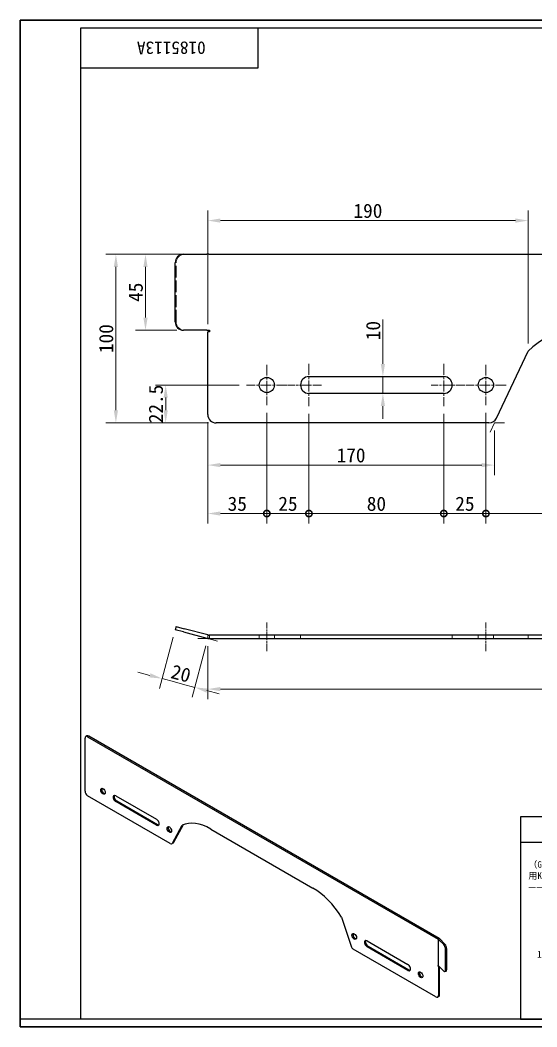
# Model space of a CAD drawing. Header units: millimetres. Extents: x 18 to 875, y 16 to 614.
# Drawn here: x 18 to 325, y 16 to 614 of the extents above; entities that cross this region are included whole.
import ezdxf
from ezdxf.enums import TextEntityAlignment as Align

# ---------------------------------------------------------------- set-up
doc = ezdxf.new("R2010")
doc.units = ezdxf.units.MM
doc.header["$LTSCALE"] = 3
doc.linetypes.add('CHAIN', pattern=[0.3543, 0.2362, -0.0295, 0.0591, -0.0295])
doc.linetypes.add('DASHED', pattern=[0.2067, 0.1654, -0.0413])
for name, color, linetype, lineweight in [('1', 7, 'Continuous', 18), ('可见 (ISO)', 7, 'Continuous', 25), ('可见窄的 (ISO)', 7, 'Continuous', 18), ('图框 (ISO)', 7, 'Continuous', 35), ('标题 (ISO)', 7, 'Continuous', 25)]:
    doc.layers.add(name, color=color, linetype=linetype, lineweight=lineweight)
for name, color, linetype, lineweight, true_color in [('中心标记 (ISO)', 1, 'CHAIN', 18, 0xff0000), ('中心线 (ISO)', 1, 'CHAIN', 18, 0xff0000), ('尺寸 (ISO)', 7, 'Continuous', 18, 0x008000), ('隐藏 (ISO)', 5, 'DASHED', 18, 0x0000ff)]:
    doc.layers.add(name, color=color, linetype=linetype, lineweight=lineweight, true_color=true_color)
doc.styles.add('文本样式164', font='SimSun.ttf')
doc.styles.add('文本样式165', font='SimSun.ttf')
doc.styles.add('文本样式74', font='SimSun.ttf')
doc.styles.add('最新国标', font='simfang.ttf')
doc.styles.add('注释文本 (ISO)', font='simfang.ttf')
doc.dimstyles.new('默认 (GB)', dxfattribs={"dimscale": 3, "dimtxt": 2.8, "dimasz": 2.5, "dimexe": 2, "dimexo": 1.5, "dimgap": 0.5, "dimtad": 1, "dimtoh": 1, "dimdsep": 46, "dimtxsty": '最新国标', "dimcen": 0.09, "dimdle": 10, "dimclrd": 256, "dimclre": 256, "dimclrt": 256, "dimaunit": 1, "dimadec": 3, "dimazin": 2, "dimtfac": 0.535714, "dimtdec": 3, "dimtmove": 0, "dimatfit": 3, "dimfxl": 0, "dimtolj": 1, "dimlwd": -1, "dimlwe": -1, "dimarcsym": 0})

# ---------------------------------------------------------------- blocks, each defined once
blk = doc.blocks.new('图框 最新国标')
at = {"layer": '图框 (ISO)'}
for p, q in [((6, 7), (6, 204.5)), ((6, 204.5), (291.5, 204.5)), ((6, 7), (6, 5.5)), ((6, 7), (6, 5.5)), ((291.5, 5.5), (6, 5.5))]:
    blk.add_line(p, q, dxfattribs=at)
at = {"layer": '图框 (ISO)', "color": 7, "linetype": 'Continuous', "lineweight": 25}
for p, q in [((18, 203), (290, 203)), ((18, 7), (18, 203)), ((18, 203), (290, 203)), ((53, 203), (53, 195)), ((53, 195), (18, 195)), ((290, 7), (6, 7)), ((290, 7), (18, 7))]:
    blk.add_line(p, q, dxfattribs=at)
at = {"layer": '图框 (ISO)', "style": '文本样式74'}
blk.add_attdef('零件代号_001', (42.7, 200.25), '', height=2.5, rotation=180, dxfattribs=at)
blk = doc.blocks.new('标题栏 最新国标')
at = {"layer": '标题 (ISO)'}
for p, q in [((381.98, -183.84), (196.98, -183.84)), ((196.98, -183.84), (196.98, -223.84)), ((254.48, -183.84), (254.48, -188.84)), ((269.48, -183.84), (269.48, -188.84)), ((281.48, -188.09), (281.48, -184.59)), ((281.48, -184.59), (286.48, -185.34)), ((289.48, -183.84), (289.48, -188.84)), ((381.98, -223.84), (381.98, -183.84)), ((383.48, -183.84), (383.48, -225.34)), ((286.48, -185.34), (286.48, -187.34)), ((196.98, -188.84), (381.98, -188.84)), ((232.98, -188.84), (232.98, -223.84)), ((286.48, -187.34), (281.48, -188.09)), ((321.98, -188.84), (321.98, -223.84)), ((321.98, -193.84), (381.98, -193.84)), ((321.98, -198.84), (381.98, -198.84)), ((351.98, -198.84), (351.98, -208.84)), ((321.98, -203.84), (232.98, -203.84)), ((321.98, -203.84), (381.98, -203.84)), ((321.98, -208.84), (381.98, -208.84)), ((321.98, -218.84), (381.98, -218.84)), ((196.98, -223.84), (381.98, -223.84)), ((383.48, -225.34), (196.98, -225.34))]:
    blk.add_line(p, q, dxfattribs=at)
at = {"layer": '标题 (ISO)', "linetype": 'CHAIN', "ltscale": 5.000333}
blk.add_line((274.98, -184.09), (274.98, -188.59), dxfattribs=at)
at = {"layer": '标题 (ISO)', "linetype": 'CHAIN', "ltscale": 15.834605}
blk.add_line((272.73, -186.34), (286.98, -186.34), dxfattribs=at)
at = {"layer": '标题 (ISO)'}
for radius in [1.75, 1]:
    blk.add_circle((274.98, -186.34), radius, dxfattribs=at)
at = {"layer": '1', "style": '文本样式164'}
for s, p in [('材 料', (299.48, -186.34)), ('UNIT: mm', (261.98, -186.34)), ('设 计', (327.98, -191.34)), ('制 图', (327.98, -196.34)), ('比 例', (327.98, -201.34)), ('重 量', (357.98, -201.34)), ('共 1  张', (336.98, -206.34)), ('第 1  张', (366.98, -206.34))]:
    blk.add_text(s, height=2, dxfattribs=at).set_placement(p, align=Align.MIDDLE_CENTER)
at = {"layer": '标题 (ISO)', "style": '注释文本 (ISO)'}
for s, insert, char_height, attachment_point, line_spacing_factor in [('\\fSimSun|b0|i0;{\\H1.3000;      未注公差角度及线性公差使用m\\P}\\fSimSun|b0|i0;{\\H1.3000;（GB/T1804-2000），未注形位公差使\\P}\\fSimSun|b0|i0;{\\H1.3000;用K级（GB/T 1184-1996）。\\P}\\fSimSun|b0|i0;{\\H1.3000;—————————————————\\P}\\fSimSun|b0|i0;{\\H1.3000;             6以下    ±0.05 mm\\P}\\fSimSun|b0|i0;{\\H1.3000;     6 ～   30以下    ±0.10 mm\\P}\\fSimSun|b0|i0;{\\H1.3000;    30 ～  120以下    ±0.15 mm\\P}\\fSimSun|b0|i0;{\\H1.3000;   120 ～  400以下    ±0.20 mm\\P}\\fSimSun|b0|i0;{\\H1.3000;   400 ～ 1000以下    ±0.30 mm\\P}\\fSimSun|b0|i0;{\\H1.3000;  1000 ～ 2000以下    ±0.50 mm\\P}\\fSimSun|b0|i0;{\\H1.3000;          2000以上    ±0.80 mm\\P}\\fSimSun|b0|i0;{\\H1.3000;\\P}\\fSimSun|b0|i0;{\\H1.3000;           300以下    ±30′\\P}\\fSimSun|b0|i0;{\\H1.3000;   300 ～ 1000以下    ±15′\\P}\\fSimSun|b0|i0;{\\H1.3000;          1000以上    ±5′}', (198.48, -206.63), 1.3, 4, 1.023913), ('{\\fMicrosoft YaHei|b0|i0|c134|p34;\\H1.75x;蓝探科工业自动化（江苏）有限公司\\P\\fArial|b0|i0|c0|p34;\\H0.71429x;Lantech Industrial Automation (Jiangsu) Co., Ltd\\fFangSong|b0|i0|c134|p49;.\\H1.15195x; }', (277.48, -213.84), 2, 5, 0.978695)]:
    blk.add_mtext(s, dxfattribs=dict(at, insert=insert, char_height=char_height, attachment_point=attachment_point, line_spacing_factor=line_spacing_factor))
at = {"layer": '标题 (ISO)', "attachment_point": 5, "style": '注释文本 (ISO)'}
for s, insert, char_height in [('\\fFangSong|b0|i0;零件号', (327.98, -211.84), 2), ('\\fSimSun|b0|i0;{\\H1.6000;未经蓝探科事先书面同意，严禁复制或发布此文件。}', (351.98, -221.34), 1.6)]:
    blk.add_mtext(s, dxfattribs=dict(at, insert=insert, char_height=char_height))
at = {"layer": '标题 (ISO)'}
for tag, p, height, style in [('材料_001', (320.09, -187.33), 2, '注释文本 (ISO)'), ('设计人_001', (353.65, -192.33), 2, '注释文本 (ISO)'), ('库存编号_001', (267.48, -198.12), 3.5, '文本样式165'), ('设计人_001', (353.65, -197.33), 2, '注释文本 (ISO)'), ('视图比例_001', (339.26, -202.33), 2, '注释文本 (ISO)'), ('质量\\P3;_001', (371.53, -202.3), 2, '注释文本 (ISO)'), ('零件代号_001', (347.9, -215.59), 3.5, '文本样式165')]:
    blk.add_attdef(tag, p, '', height=height, dxfattribs=dict(at, style=style))
blk = doc.blocks.new('*D6')
at = {"layer": 'Defpoints', "color": 0, "transparency": 16777216}
for p in [(152.37, 397.13), (104.37, 374.63), (134.37, 374.63)]:
    blk.add_point(p, dxfattribs=at)
at = {"layer": '尺寸 (ISO)', "color": 116, "true_color": 0x00803f, "transparency": 16777216}
for p, q in [((147.87, 397.13), (98.37, 397.13)), ((104.37, 389.63), (104.37, 382.13)), ((129.87, 374.63), (98.37, 374.63))]:
    blk.add_line(p, q, dxfattribs=at)
for points in [[(103.12, 389.63), (105.62, 389.63), (104.37, 397.13)], [(103.12, 382.13), (105.62, 382.13), (104.37, 374.63)]]:
    blk.add_solid(points, dxfattribs=at)
at = {"layer": '尺寸 (ISO)', "transparency": 16777216, "insert": (98.6, 385.88), "char_height": 8.4, "attachment_point": 5, "rotation": 90, "style": '最新国标'}
blk.add_mtext('\\A1;22.5', dxfattribs=at)
blk = doc.blocks.new('*D7')
at = {"layer": 'Defpoints', "color": 0, "transparency": 16777216}
for p in [(115.4, 474.63), (92.39, 429.63), (115.4, 429.63)]:
    blk.add_point(p, dxfattribs=at)
at = {"layer": '尺寸 (ISO)', "color": 116, "true_color": 0x00803f, "transparency": 16777216}
for p, q in [((110.9, 474.63), (86.39, 474.63)), ((92.39, 467.13), (92.39, 437.13)), ((110.9, 429.63), (86.39, 429.63))]:
    blk.add_line(p, q, dxfattribs=at)
for points in [[(91.14, 467.13), (93.64, 467.13), (92.39, 474.63)], [(91.14, 437.13), (93.64, 437.13), (92.39, 429.63)]]:
    blk.add_solid(points, dxfattribs=at)
at = {"layer": '尺寸 (ISO)', "transparency": 16777216, "insert": (86.64, 452.13), "char_height": 8.4, "attachment_point": 5, "rotation": 90, "style": '最新国标'}
blk.add_mtext('\\A1;45', dxfattribs=at)
blk = doc.blocks.new('*D8')
at = {"layer": 'Defpoints', "color": 0, "transparency": 16777216}
for p in [(129.9, 474.63), (74.83, 374.63), (134.37, 374.63)]:
    blk.add_point(p, dxfattribs=at)
at = {"layer": '尺寸 (ISO)', "color": 116, "true_color": 0x00803f, "transparency": 16777216}
for p, q in [((125.4, 474.63), (68.83, 474.63)), ((74.83, 467.13), (74.83, 382.13)), ((129.87, 374.63), (68.83, 374.63))]:
    blk.add_line(p, q, dxfattribs=at)
for points in [[(73.58, 467.13), (76.08, 467.13), (74.83, 474.63)], [(73.58, 382.13), (76.08, 382.13), (74.83, 374.63)]]:
    blk.add_solid(points, dxfattribs=at)
at = {"layer": '尺寸 (ISO)', "transparency": 16777216, "insert": (69.09, 424.63), "char_height": 8.4, "attachment_point": 5, "rotation": 90, "style": '最新国标'}
blk.add_mtext('\\A1;100', dxfattribs=at)
blk = doc.blocks.new('*D9')
at = {"layer": 'Defpoints', "color": 0, "transparency": 16777216}
for p in [(129.37, 494.63), (129.37, 428.63), (319.37, 417.24)]:
    blk.add_point(p, dxfattribs=at)
at = {"layer": '尺寸 (ISO)', "color": 116, "true_color": 0x00803f, "transparency": 16777216}
for p, q in [((129.37, 433.13), (129.37, 500.63)), ((319.37, 421.74), (319.37, 500.63)), ((311.87, 494.63), (136.87, 494.63))]:
    blk.add_line(p, q, dxfattribs=at)
for points in [[(136.87, 495.88), (136.87, 493.38), (129.37, 494.63)], [(311.87, 495.88), (311.87, 493.38), (319.37, 494.63)]]:
    blk.add_solid(points, dxfattribs=at)
at = {"layer": '尺寸 (ISO)', "transparency": 16777216, "insert": (224.37, 500.38), "char_height": 8.4, "attachment_point": 5, "style": '最新国标'}
blk.add_mtext('\\A1;190', dxfattribs=at)
blk = doc.blocks.new('*D14')
at = {"layer": 'Defpoints', "color": 0, "transparency": 16777216}
for p in [(129.37, 379.63), (299.37, 374.63), (129.37, 349.63)]:
    blk.add_point(p, dxfattribs=at)
at = {"layer": '尺寸 (ISO)', "color": 116, "true_color": 0x00803f, "transparency": 16777216}
for p, q in [((129.37, 375.13), (129.37, 343.63)), ((299.37, 370.13), (299.37, 343.63)), ((291.87, 349.63), (136.87, 349.63))]:
    blk.add_line(p, q, dxfattribs=at)
for points in [[(136.87, 350.88), (136.87, 348.38), (129.37, 349.63)], [(291.87, 350.88), (291.87, 348.38), (299.37, 349.63)]]:
    blk.add_solid(points, dxfattribs=at)
at = {"layer": '尺寸 (ISO)', "transparency": 16777216, "insert": (214.37, 355.38), "char_height": 8.4, "attachment_point": 5, "style": '最新国标'}
blk.add_mtext('\\A1;170', dxfattribs=at)
blk = doc.blocks.new('_DotSmall')
at = {"color": 0, "linetype": 'ByBlock', "const_width": 0.5}
blk.add_lwpolyline([(-0.0625, 0, 1), (0.0625, 0, 1)], format="xyb", close=True, dxfattribs=at)
blk = doc.blocks.new('*D16')
at = {"layer": 'Defpoints', "color": 0, "transparency": 16777216}
for p in [(164.37, 385.13), (129.37, 379.63), (164.37, 320.91)]:
    blk.add_point(p, dxfattribs=at)
at = {"layer": '尺寸 (ISO)', "color": 116, "true_color": 0x00803f, "transparency": 16777216}
for p, q in [((164.37, 380.63), (164.37, 314.91)), ((129.37, 375.13), (129.37, 314.91)), ((136.87, 320.91), (164.37, 320.91))]:
    blk.add_line(p, q, dxfattribs=at)
blk.add_solid([(136.87, 322.16), (136.87, 319.66), (129.37, 320.91)], dxfattribs=at)
at = {"layer": '尺寸 (ISO)', "color": 116, "true_color": 0x00803f, "transparency": 16777216, "xscale": 7.5, "yscale": 7.5, "zscale": 7.5}
blk.add_blockref('_DotSmall', (164.37, 320.91), dxfattribs=at)
at = {"layer": '尺寸 (ISO)', "transparency": 16777216, "insert": (146.84, 326.65), "char_height": 8.4, "attachment_point": 5, "style": '最新国标'}
blk.add_mtext('\\A1;35', dxfattribs=at)
blk = doc.blocks.new('*D18')
at = {"layer": 'Defpoints', "color": 0, "transparency": 16777216}
for p in [(164.37, 385.13), (189.37, 384.63), (189.37, 320.91)]:
    blk.add_point(p, dxfattribs=at)
at = {"layer": '尺寸 (ISO)', "color": 116, "true_color": 0x00803f, "transparency": 16777216}
for p, q in [((164.37, 380.63), (164.37, 314.91)), ((189.37, 380.13), (189.37, 314.91)), ((164.37, 320.91), (189.37, 320.91))]:
    blk.add_line(p, q, dxfattribs=at)
at = {"layer": '尺寸 (ISO)', "color": 116, "true_color": 0x00803f, "transparency": 16777216, "xscale": 7.5, "yscale": 7.5, "zscale": 7.5, "rotation": 180}
blk.add_blockref('_DotSmall', (164.37, 320.91), dxfattribs=at)
at = {"layer": '尺寸 (ISO)', "color": 116, "true_color": 0x00803f, "transparency": 16777216, "xscale": 7.5, "yscale": 7.5, "zscale": 7.5}
blk.add_blockref('_DotSmall', (189.37, 320.91), dxfattribs=at)
at = {"layer": '尺寸 (ISO)', "transparency": 16777216, "insert": (176.9, 326.65), "char_height": 8.4, "attachment_point": 5, "style": '最新国标'}
blk.add_mtext('\\A1;25', dxfattribs=at)
blk = doc.blocks.new('*D19')
at = {"layer": 'Defpoints', "color": 0, "transparency": 16777216}
for p in [(189.37, 384.63), (269.37, 384.63), (269.37, 320.91)]:
    blk.add_point(p, dxfattribs=at)
at = {"layer": '尺寸 (ISO)', "color": 116, "true_color": 0x00803f, "transparency": 16777216}
for p, q in [((189.37, 380.13), (189.37, 314.91)), ((269.37, 380.13), (269.37, 314.91)), ((189.37, 320.91), (269.37, 320.91))]:
    blk.add_line(p, q, dxfattribs=at)
at = {"layer": '尺寸 (ISO)', "color": 116, "true_color": 0x00803f, "transparency": 16777216, "xscale": 7.5, "yscale": 7.5, "zscale": 7.5, "rotation": 180}
blk.add_blockref('_DotSmall', (189.37, 320.91), dxfattribs=at)
at = {"layer": '尺寸 (ISO)', "color": 116, "true_color": 0x00803f, "transparency": 16777216, "xscale": 7.5, "yscale": 7.5, "zscale": 7.5}
blk.add_blockref('_DotSmall', (269.37, 320.91), dxfattribs=at)
at = {"layer": '尺寸 (ISO)', "transparency": 16777216, "insert": (229.4, 326.65), "char_height": 8.4, "attachment_point": 5, "style": '最新国标'}
blk.add_mtext('\\A1;80', dxfattribs=at)
blk = doc.blocks.new('*D20')
at = {"layer": 'Defpoints', "color": 0, "transparency": 16777216}
for p in [(269.37, 384.63), (294.37, 385.13), (294.37, 320.91)]:
    blk.add_point(p, dxfattribs=at)
at = {"layer": '尺寸 (ISO)', "color": 116, "true_color": 0x00803f, "transparency": 16777216}
for p, q in [((269.37, 380.13), (269.37, 314.91)), ((294.37, 380.63), (294.37, 314.91)), ((269.37, 320.91), (294.37, 320.91))]:
    blk.add_line(p, q, dxfattribs=at)
at = {"layer": '尺寸 (ISO)', "color": 116, "true_color": 0x00803f, "transparency": 16777216, "xscale": 7.5, "yscale": 7.5, "zscale": 7.5, "rotation": 180}
blk.add_blockref('_DotSmall', (269.37, 320.91), dxfattribs=at)
at = {"layer": '尺寸 (ISO)', "color": 116, "true_color": 0x00803f, "transparency": 16777216, "xscale": 7.5, "yscale": 7.5, "zscale": 7.5}
blk.add_blockref('_DotSmall', (294.37, 320.91), dxfattribs=at)
at = {"layer": '尺寸 (ISO)', "transparency": 16777216, "insert": (281.9, 326.65), "char_height": 8.4, "attachment_point": 5, "style": '最新国标'}
blk.add_mtext('\\A1;25', dxfattribs=at)
blk = doc.blocks.new('*D21')
at = {"layer": 'Defpoints', "color": 0, "transparency": 16777216}
for p in [(294.37, 385.13), (656.37, 385.13), (656.37, 320.91)]:
    blk.add_point(p, dxfattribs=at)
at = {"layer": '尺寸 (ISO)', "color": 116, "true_color": 0x00803f, "transparency": 16777216}
for p, q in [((294.37, 380.63), (294.37, 314.91)), ((656.37, 380.63), (656.37, 314.91)), ((294.37, 320.91), (656.37, 320.91))]:
    blk.add_line(p, q, dxfattribs=at)
at = {"layer": '尺寸 (ISO)', "color": 116, "true_color": 0x00803f, "transparency": 16777216, "xscale": 7.5, "yscale": 7.5, "zscale": 7.5, "rotation": 180}
blk.add_blockref('_DotSmall', (294.37, 320.91), dxfattribs=at)
at = {"layer": '尺寸 (ISO)', "color": 116, "true_color": 0x00803f, "transparency": 16777216, "xscale": 7.5, "yscale": 7.5, "zscale": 7.5}
blk.add_blockref('_DotSmall', (656.37, 320.91), dxfattribs=at)
at = {"layer": '尺寸 (ISO)', "transparency": 16777216, "insert": (475.4, 326.65), "char_height": 8.4, "attachment_point": 5, "style": '最新国标'}
blk.add_mtext('\\A1;362', dxfattribs=at)
blk = doc.blocks.new('*D25')
at = {"layer": 'Defpoints', "color": 0, "transparency": 16777216}
for p in [(233.24, 402.13), (229.37, 392.13), (233.24, 392.13)]:
    blk.add_point(p, dxfattribs=at)
at = {"layer": '尺寸 (ISO)', "color": 116, "true_color": 0x00803f, "transparency": 16777216}
for p, q in [((233.24, 409.63), (233.24, 436.03)), ((233.24, 392.13), (233.24, 402.13)), ((233.24, 384.63), (233.24, 377.13))]:
    blk.add_line(p, q, dxfattribs=at)
for points in [[(231.99, 409.63), (234.49, 409.63), (233.24, 402.13)], [(231.99, 384.63), (234.49, 384.63), (233.24, 392.13)]]:
    blk.add_solid(points, dxfattribs=at)
at = {"layer": '尺寸 (ISO)', "transparency": 16777216, "insert": (227.5, 429.4), "char_height": 8.4, "attachment_point": 5, "rotation": 90, "style": '最新国标'}
blk.add_mtext('\\A1;10', dxfattribs=at)
blk = doc.blocks.new('*D27')
at = {"layer": 'Defpoints', "color": 0, "transparency": 16777216}
for p in [(110.05, 251.99), (129.37, 246.81), (102.29, 223.01)]:
    blk.add_point(p, dxfattribs=at)
at = {"layer": '尺寸 (ISO)', "color": 116, "true_color": 0x00803f, "transparency": 16777216}
for p, q in [((108.89, 247.64), (100.73, 217.22)), ((128.2, 242.47), (120.05, 212.04)), ((95.04, 224.95), (87.8, 226.89)), ((102.29, 223.01), (109.53, 221.07)), ((114.36, 219.78), (109.53, 221.07)), ((121.6, 217.84), (114.36, 219.78)), ((128.85, 215.89), (136.09, 213.95))]:
    blk.add_line(p, q, dxfattribs=at)
for points in [[(95.37, 226.16), (94.72, 223.75), (102.29, 223.01)], [(129.17, 217.1), (128.53, 214.69), (121.6, 217.84)]]:
    blk.add_solid(points, dxfattribs=at)
at = {"layer": '尺寸 (ISO)', "transparency": 16777216, "insert": (113.43, 225.98), "char_height": 8.4, "attachment_point": 5, "rotation": 345, "style": '最新国标'}
blk.add_mtext('\\A1;20', dxfattribs=at)
blk = doc.blocks.new('*D28')
at = {"layer": 'Defpoints', "color": 0, "transparency": 16777216}
for p in [(129.37, 246.81), (821.37, 246.81), (821.37, 216.81)]:
    blk.add_point(p, dxfattribs=at)
at = {"layer": '尺寸 (ISO)', "color": 116, "true_color": 0x00803f, "transparency": 16777216}
for p, q in [((129.37, 242.31), (129.37, 210.81)), ((821.37, 242.31), (821.37, 210.81)), ((136.87, 216.81), (813.87, 216.81))]:
    blk.add_line(p, q, dxfattribs=at)
for points in [[(136.87, 218.06), (136.87, 215.56), (129.37, 216.81)], [(813.87, 218.06), (813.87, 215.56), (821.37, 216.81)]]:
    blk.add_solid(points, dxfattribs=at)
at = {"layer": '尺寸 (ISO)', "transparency": 16777216, "insert": (475.37, 222.56), "char_height": 8.4, "attachment_point": 5, "style": '最新国标'}
blk.add_mtext('\\A1;692', dxfattribs=at)

msp = doc.modelspace()

# ---------------------------------------------------------------- linework, layer by layer
at = {"layer": '中心标记 (ISO)', "ltscale": 8.88956}
for p, q in [((164.369, 409.129), (164.369, 385.129)), ((294.369, 409.129), (294.369, 385.129)), ((176.369, 397.129), (152.369, 397.129)), ((306.369, 397.129), (282.369, 397.129))]:
    msp.add_line(p, q, dxfattribs=at)
at = {"layer": '中心标记 (ISO)', "ltscale": 9.259962}
for p, q in [((189.369, 409.629), (189.369, 384.629)), ((269.369, 409.629), (269.369, 384.629))]:
    msp.add_line(p, q, dxfattribs=at)
at = {"layer": '中心标记 (ISO)', "ltscale": 7.407949}
for p, q in [((196.869, 397.129), (176.869, 397.129)), ((281.869, 397.129), (261.869, 397.129))]:
    msp.add_line(p, q, dxfattribs=at)
at = {"layer": '中心线 (ISO)', "ltscale": 6.296742}
for p, q in [((164.369, 239.313), (164.369, 256.313)), ((294.369, 239.313), (294.369, 256.313))]:
    msp.add_line(p, q, dxfattribs=at)
at = {"layer": '可见 (ISO)'}
for p, q in [((114.88, 474.629), (128.861, 474.629)), ((129.896, 474.629), (128.861, 474.629)), ((129.896, 474.629), (816.369, 474.629)), ((110.051, 434.629), (110.051, 469.629)), ((128.861, 429.629), (114.88, 429.629)), ((128.861, 429.629), (129.896, 429.629)), ((129.369, 379.629), (129.369, 428.629)), ((130.369, 428.629), (129.369, 428.629)), ((129.896, 429.629), (130.369, 429.629)), ((130.369, 429.629), (130.369, 428.629)), ((300.719, 377.504), (319.369, 417.239)), ((189.369, 402.129), (269.369, 402.129)), ((269.369, 392.129), (189.369, 392.129)), ((296.193, 374.629), (134.369, 374.629)), ((110.568, 253.921), (110.051, 251.989)), ((114.88, 250.695), (110.051, 251.989)), ((110.568, 253.921), (115.398, 252.627)), ((129.378, 248.881), (115.398, 252.627)), ((114.88, 250.695), (128.861, 246.949)), ((129.369, 246.813), (129.369, 246.848)), ((129.896, 246.813), (129.369, 246.813)), ((816.369, 248.813), (129.896, 248.813)), ((129.896, 246.813), (816.369, 246.813)), ((56.549, 156.22), (56.549, 187.714)), ((57.598, 189.044), (56.992, 188.694)), ((58.064, 188.588), (266.097, 68.481)), ((266.703, 68.83), (58.67, 188.938)), ((107.104, 125.282), (58.064, 153.596)), ((74.731, 153.596), (98.975, 139.599)), ((98.975, 136.099), (74.731, 150.096)), ((75.337, 150.446), (99.581, 136.449)), ((108.475, 125.497), (114.127, 136.138)), ((114.671, 136.369), (109.081, 125.847)), ((131.098, 133.825), (191.707, 98.832)), ((108.781, 125.526), (108.175, 125.176)), ((208.678, 81.549), (214.329, 64.382)), ((223.83, 67.514), (248.074, 53.517)), ((266.233, 68.378), (269.334, 65.277)), ((270.077, 65.524), (266.975, 68.625)), ((264.741, 34.271), (215.701, 62.584)), ((248.074, 50.017), (223.83, 64.014)), ((224.436, 64.364), (248.68, 50.367)), ((270.406, 50.208), (270.406, 62.456)), ((271.148, 50.456), (271.148, 62.703)), ((265.953, 52.467), (265.953, 52.817)), ((265.953, 52.817), (266.097, 52.734)), ((266.235, 52.629), (265.953, 52.467)), ((266.256, 52.292), (265.953, 52.467)), ((266.233, 52.631), (269.334, 49.53)), ((266.457, 52.407), (266.256, 52.292)), ((266.256, 52.292), (266.256, 35.145)), ((266.862, 35.495), (266.862, 52.002)), ((270.012, 49.247), (270.754, 49.494)), ((266.419, 34.514), (265.812, 34.164))]:
    msp.add_line(p, q, dxfattribs=at)
for centre in [(164.369, 397.129), (294.369, 397.129)]:
    msp.add_circle(centre, 4.5, dxfattribs=at)
for centre, radius, start, end in [((375.369, 354.629), 84, 90, 131.810315), ((189.369, 397.129), 5, 90, 270), ((269.369, 397.129), 5, 270, 90), ((134.369, 379.629), 5, 180, 270), ((296.193, 379.629), 5, 270, 334.855839), ((129.896, 250.813), 4, 255, 270), ((129.896, 250.813), 2, 255, 270)]:
    msp.add_arc(centre, radius, start, end, dxfattribs=at)
for centre, major_axis, ratio, start_param, end_param in [((114.88, 469.629), (0, 5), 0.9659258, 0, 1.5707963), ((114.88, 434.629), (0, -5), 0.9659258, 4.712389, 6.2831853), ((58.064, 186.839), (-1.071, 1.856), 0.5773503, 5.4977871, 7.0685835), ((58.67, 187.189), (-1.071, 1.856), 0.5773503, 5.4977871, 6.2831853), ((58.064, 155.345), (-1.071, 1.856), 0.5773503, 0.7853982, 2.3561945), ((67.761, 156.57), (-0.964, 1.67), 0.5773503, 0.3196873, 2.8219054), ((74.731, 151.846), (-1.071, 1.856), 0.5773503, 5.4977871, 8.6393798), ((75.337, 152.196), (-1.071, 1.856), 0.5773503, 0.2867566, 2.3561945), ((98.975, 137.849), (1.071, -1.856), 0.5773503, 5.4977871, 8.6393798), ((131.098, 104.431), (-18, 31.177), 0.5773503, 5.4977871, 6.2275148), ((99.581, 138.199), (1.071, -1.856), 0.5773503, 5.4977871, 5.9964288), ((107.157, 133.825), (-0.964, 1.67), 0.5773503, 0.3196873, 2.8219054), ((107.104, 127.032), (1.071, -1.856), 0.5773503, 5.4977871, 6.6297351), ((107.71, 127.382), (1.071, -1.856), 0.5773503, 0, 0.3465498), ((191.707, 69.438), (18, -31.177), 0.5773503, 1.6264668, 2.3561945), ((216.86, 70.488), (-0.964, 1.67), 0.5773503, 0.3196873, 2.8219054), ((223.83, 65.764), (-1.071, 1.856), 0.5773503, 5.4977871, 8.6393798), ((224.436, 66.114), (-1.071, 1.856), 0.5773503, 0.2867566, 2.3561945), ((265.491, 68.131), (0.857, 0), 0.5773503, 0.5235988, 0.7853982), ((265.491, 68.131), (-1.714, 0), 0.5773503, 3.6651914, 3.9269908), ((215.701, 64.333), (-1.071, 1.856), 0.5773503, 1.2242466, 2.3561945), ((269.334, 63.527), (0.678, -2.033), 0.4082483, 0.8860771, 2.4568735), ((270.077, 63.774), (-0.678, 2.033), 0.4082483, 4.0276698, 5.5984661), ((248.074, 51.767), (1.071, -1.856), 0.5773503, 5.4977871, 8.6393798), ((248.68, 52.117), (1.071, -1.856), 0.5773503, 5.4977871, 5.9964288), ((256.256, 47.743), (-0.964, 1.67), 0.5773503, 0.3196873, 2.8219054), ((265.491, 52.384), (0.857, 0), 0.5773503, 0.5235988, 0.7853982), ((269.334, 51.28), (0.678, -2.033), 0.4082483, 5.5984661, 7.1692624), ((270.077, 51.527), (0.678, -2.033), 0.4082483, 0, 0.8860771), ((264.741, 36.02), (1.071, -1.856), 0.5773503, 5.4977871, 7.0685835), ((265.347, 36.37), (1.071, -1.856), 0.5773503, 0, 0.7853982)]:
    msp.add_ellipse(centre, major_axis=major_axis, ratio=ratio, start_param=start_param, end_param=end_param, dxfattribs=at)
for centre, major_axis in [((67.155, 156.22), (0.964, -1.67)), ((106.551, 133.475), (0.964, -1.67)), ((216.254, 70.138), (-0.964, 1.67)), ((255.65, 47.393), (-0.964, 1.67))]:
    msp.add_ellipse(centre, major_axis=major_axis, ratio=0.5773503, dxfattribs=at)
at = {"layer": '可见窄的 (ISO)'}
for p, q in [((58.064, 188.588), (58.67, 188.938)), ((74.731, 150.096), (75.337, 150.446)), ((98.975, 136.099), (99.581, 136.449)), ((109.081, 125.847), (108.475, 125.497)), ((266.097, 68.481), (266.703, 68.83)), ((266.097, 52.734), (266.097, 68.481)), ((266.975, 68.625), (266.233, 68.378)), ((266.233, 68.378), (266.233, 52.631)), ((223.83, 64.014), (224.436, 64.364)), ((270.077, 65.524), (269.334, 65.277)), ((270.406, 62.456), (271.148, 62.703)), ((248.074, 50.017), (248.68, 50.367)), ((271.148, 50.456), (270.406, 50.208)), ((266.862, 35.495), (266.256, 35.145))]:
    msp.add_line(p, q, dxfattribs=at)
at = {"layer": '尺寸 (ISO)'}
for p, q in [((299.369, 374.629), (296.82, 369.197)), ((299.369, 374.629), (305.369, 374.629)), ((129.369, 246.813), (123.369, 246.813)), ((129.369, 246.813), (123.369, 246.813)), ((129.369, 246.813), (135.165, 245.26)), ((129.369, 246.813), (135.165, 245.26))]:
    msp.add_line(p, q, dxfattribs=at)
at = {"layer": '隐藏 (ISO)', "ltscale": 14.110627}
msp.add_line((110.568, 434.629), (110.568, 469.629), dxfattribs=at)
at = {"layer": '隐藏 (ISO)', "ltscale": 0.334244}
msp.add_line((129.369, 248.813), (129.896, 248.813), dxfattribs=at)
at = {"layer": '隐藏 (ISO)', "ltscale": 1.247593}
msp.add_line((129.369, 246.848), (129.369, 248.813), dxfattribs=at)
at = {"layer": '隐藏 (ISO)', "ltscale": 1.269698}
for p, q in [((130.369, 246.813), (130.369, 248.813)), ((159.869, 246.813), (159.869, 248.813)), ((168.869, 246.813), (168.869, 248.813)), ((184.369, 246.813), (184.369, 248.813)), ((274.369, 246.813), (274.369, 248.813)), ((289.869, 246.813), (289.869, 248.813)), ((298.869, 246.813), (298.869, 248.813)), ((319.369, 248.813), (319.369, 246.813))]:
    msp.add_line(p, q, dxfattribs=at)
at = {"layer": '隐藏 (ISO)', "ltscale": 4.986384}
for centre, major_axis, start_param, end_param in [((115.398, 469.629), (0, 5), 0, 1.5707963), ((115.398, 434.629), (0, -5), 4.712389, 6.2831853)]:
    msp.add_ellipse(centre, major_axis=major_axis, ratio=0.9659258, start_param=start_param, end_param=end_param, dxfattribs=at)

# ---------------------------------------------------------------- block references
at = {"xscale": 3, "yscale": 3, "zscale": 3}
msp.add_blockref('图框 最新国标', (0, 0), dxfattribs=at).add_auto_attribs({'零件代号_001': '0185113A'})
ref = msp.add_blockref('标题栏 最新国标', (-275.948, 692.533), dxfattribs=dict(xscale=3, yscale=3, zscale=3))
ref.add_attrib('零件代号_001', '0185113A', (767.761, 45.75), dxfattribs={"layer": '标题 (ISO)', "height": 10.5, "style": '文本样式165'})
ref.add_attrib('库存编号_001', '护栏挡板', (526.496, 98.162), dxfattribs={"layer": '标题 (ISO)', "height": 10.5, "style": '文本样式165'})
ref.add_attrib('质量\\P3;_001', '无', (838.629, 85.62), dxfattribs={"layer": '标题 (ISO)', "height": 6, "style": '注释文本 (ISO)'})
ref.add_attrib('视图比例_001', '1 : 3', (741.84, 85.551), dxfattribs={"layer": '标题 (ISO)', "height": 6, "style": '注释文本 (ISO)'})
ref.add_attrib('设计人_001', 'LIA012', (785.006, 115.534), dxfattribs={"layer": '标题 (ISO)', "height": 6, "style": '注释文本 (ISO)'})
ref.add_attrib('设计人_001', 'LIA012', (785.006, 100.534), dxfattribs={"layer": '标题 (ISO)', "height": 6, "style": '注释文本 (ISO)'})
ref.add_attrib('材料_001', 'SUS304', (684.334, 130.534), dxfattribs={"layer": '标题 (ISO)', "height": 6, "style": '注释文本 (ISO)'})

# ---------------------------------------------------------------- dimensions: what is measured, and where the dimension line sits
at = {"layer": '尺寸 (ISO)', "color": 116, "true_color": 0x00803f}
for base, p1, p2, picture, middle in [((129.369, 494.629), (319.369, 417.239), (129.369, 428.629), '*D9', (224.369, 494.629)), ((129.369, 349.629), (299.369, 374.629), (129.369, 379.629), '*D14', (214.369, 349.629)), ((821.369, 216.813), (129.369, 246.813), (821.369, 246.813), '*D28', (475.369, 216.813))]:
    dim = msp.add_linear_dim(base=base, p1=p1, p2=p2, dimstyle='默认 (GB)', override={"dimgap": 0.5, "dimtoh": 0, "dimdec": 2, "dimtol": 0, "dimlim": 0, "dimtp": 0, "dimtm": 0, "dimtdec": 3, "dimtofl": 0, "dimatfit": 1}, dxfattribs=at)
    dim.commit()
    dim.dimension.update_dxf_attribs({"geometry": picture, "text_midpoint": middle, "dimtype": 160})
for base, p1, p2, angle, override, picture, middle in [((74.835, 374.629), (129.896, 474.629), (134.369, 374.629), 270, {"dimgap": 0.5, "dimtoh": 0, "dimdec": 2, "dimtol": 0, "dimlim": 0, "dimtp": 0, "dimtm": 0, "dimtdec": 3, "dimtofl": 0, "dimatfit": 1}, '*D8', (74.835, 424.629)), ((92.388, 429.629), (115.398, 474.629), (115.398, 429.629), 90, {"dimgap": 0.5, "dimtoh": 0, "dimdec": 2, "dimtol": 0, "dimlim": 0, "dimtp": 0, "dimtm": 0, "dimtdec": 3, "dimtofl": 0, "dimatfit": 1}, '*D7', (92.388, 452.129)), ((233.244, 392.129), (233.244, 402.129), (229.369, 392.129), 270, {"dimgap": 0.5, "dimtoh": 0, "dimdec": 2, "dimse1": 1, "dimse2": 1, "dimtol": 0, "dimlim": 0, "dimtp": 0, "dimtm": 0, "dimtdec": 3, "dimtofl": 1, "dimatfit": 1}, '*D25', (233.244, 429.397)), ((104.369, 374.629), (152.369, 397.129), (134.369, 374.629), 90, {"dimgap": 0.5, "dimtoh": 0, "dimdec": 2, "dimtol": 0, "dimlim": 0, "dimtp": 0, "dimtm": 0, "dimtdec": 3, "dimtofl": 0, "dimatfit": 1}, '*D6', (104.369, 385.879)), ((164.369, 320.906), (129.369, 379.629), (164.369, 385.129), 180, {"dimgap": 0.5, "dimtoh": 0, "dimdec": 2, "dimblk2": 'DotSmall', "dimsah": 1, "dimdle": 0, "dimtol": 0, "dimlim": 0, "dimtp": 0, "dimtm": 0, "dimtdec": 3, "dimtofl": 0, "dimatfit": 1}, '*D16', (146.839, 320.906)), ((189.369, 320.906), (164.369, 385.129), (189.369, 384.629), 180, {"dimgap": 0.5, "dimtoh": 0, "dimdec": 2, "dimblk1": 'DotSmall', "dimblk2": 'DotSmall', "dimsah": 1, "dimdle": 0, "dimtol": 0, "dimlim": 0, "dimtp": 0, "dimtm": 0, "dimtdec": 3, "dimtofl": 0, "dimatfit": 1}, '*D18', (176.899, 320.906)), ((269.369, 320.906), (189.369, 384.629), (269.369, 384.629), 180, {"dimgap": 0.5, "dimtoh": 0, "dimdec": 2, "dimblk1": 'DotSmall', "dimblk2": 'DotSmall', "dimsah": 1, "dimdle": 0, "dimtol": 0, "dimlim": 0, "dimtp": 0, "dimtm": 0, "dimtdec": 3, "dimtofl": 0, "dimatfit": 1}, '*D19', (229.399, 320.906)), ((294.369, 320.906), (269.369, 384.629), (294.369, 385.129), 180, {"dimgap": 0.5, "dimtoh": 0, "dimdec": 2, "dimblk1": 'DotSmall', "dimblk2": 'DotSmall', "dimsah": 1, "dimdle": 0, "dimtol": 0, "dimlim": 0, "dimtp": 0, "dimtm": 0, "dimtdec": 3, "dimtofl": 0, "dimatfit": 1}, '*D20', (281.899, 320.906)), ((656.369, 320.906), (294.369, 385.129), (656.369, 385.129), 180, {"dimgap": 0.5, "dimtoh": 0, "dimdec": 2, "dimblk1": 'DotSmall', "dimblk2": 'DotSmall', "dimsah": 1, "dimdle": 0, "dimtol": 0, "dimlim": 0, "dimtp": 0, "dimtm": 0, "dimtdec": 3, "dimtofl": 0, "dimatfit": 1}, '*D21', (475.399, 320.906)), ((102.286, 223.011), (129.369, 246.813), (110.051, 251.989), 165, {"dimgap": 0.5, "dimtoh": 0, "dimdec": 2, "dimtol": 0, "dimlim": 0, "dimtp": 0, "dimtm": 0, "dimtdec": 3, "dimtofl": 0}, '*D27', (111.945, 220.423))]:
    dim = msp.add_linear_dim(base=base, p1=p1, p2=p2, angle=angle, dimstyle='默认 (GB)', override=override, dxfattribs=at)
    dim.commit()
    dim.dimension.update_dxf_attribs({"geometry": picture, "text_midpoint": middle, "dimtype": 160})

doc.saveas('drawing.dxf')
